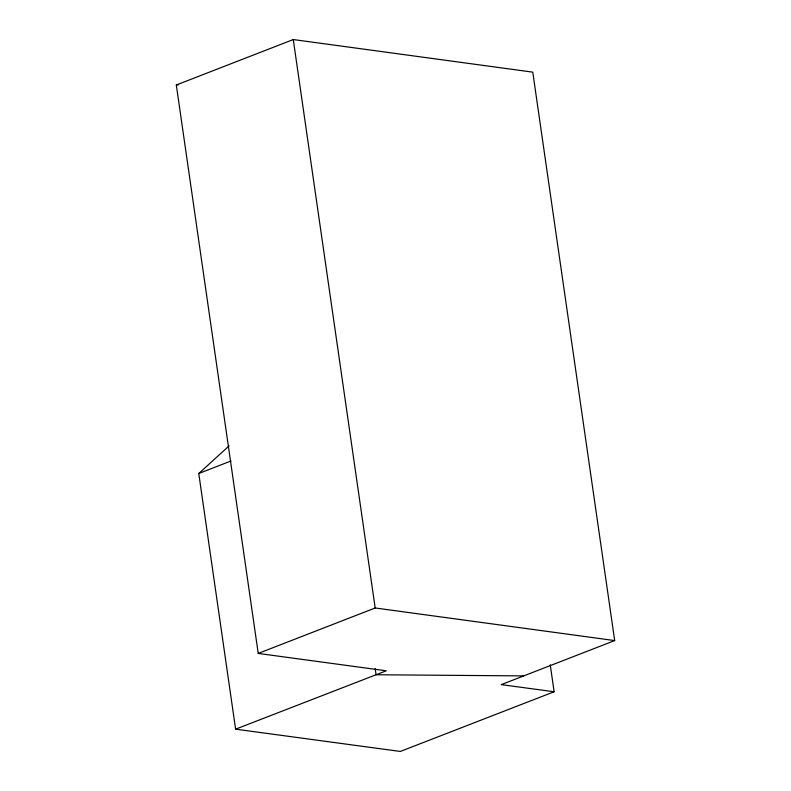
<?xml version="1.0" encoding="UTF-8"?>
<svg xmlns="http://www.w3.org/2000/svg" width="791" height="791" viewBox="0 0 791 791"><rect width="100%" height="100%" fill="white"/><g stroke="black" fill="none" stroke-linecap="round" stroke-linejoin="round"><path stroke-width="1.19" d="M550.249 664.855L554.125 691.759L400.325 751.45L235.609 729.173L198.768 473.512L229.113 445.877M235.609 729.173L386.265 670.798L258.232 653.425L176.314 84.993L293.273 39.55L532.768 72.149L614.686 640.581L501.247 684.63L554.125 691.759M198.768 473.512L230.992 460.985M258.232 653.425L375.181 607.982L614.686 640.581M176.314 84.993L178.637 84.696M523.731 675.9L376.061 674.753L375.181 668.642M293.273 39.55L375.181 607.982"/></g></svg>
